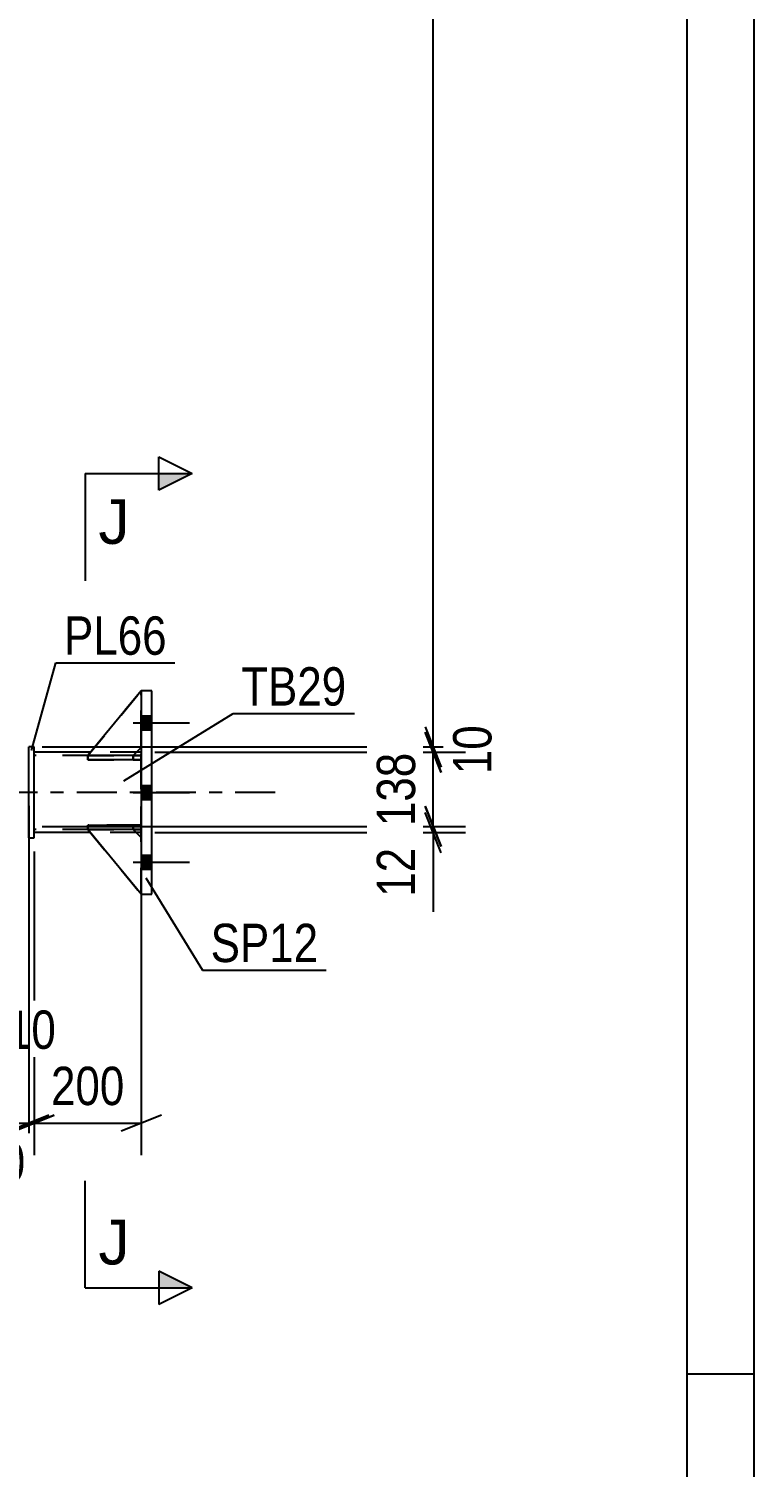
# Model space of a CAD drawing. Header units: millimetres. Extents: x -851 to 338, y -786 to 55.
# Drawn here: x 283.9 to 338.1, y -346.1 to -238.6 of the extents above; entities that cross this region are included whole.
import ezdxf

# ---------------------------------------------------------------- set-up
doc = ezdxf.new("R2010")
doc.units = ezdxf.units.MM
doc.linetypes.add('DXK_LINE_DOT2', pattern=[3.9198, 1.9599, -1.9599])
doc.linetypes.add('DXK_LINE_DOT3', pattern=[5.9187, 2.979, -0.9799, 0.9799, -0.9799])
doc.styles.add('Arial', font='ARIAL.TTF', dxfattribs={"height": 0.2})
doc.styles.add('Arial Narrow', font='ARIALN.TTF', dxfattribs={"height": 0.2})

# ---------------------------------------------------------------- blocks, each defined once
blk = doc.blocks.new('Unknown-232933133-1133')
at = {"color": 5, "linetype": 'Continuous'}
for p, q in [((338.08, -786.11), (338.08, 54.89)), ((333.08, -781.11), (333.08, 49.89)), ((338.08, -339.11), (333.08, -339.11))]:
    blk.add_line(p, q, dxfattribs=at)
blk = doc.blocks.new('Part-232933133-12348 - 12326')
at = {"color": 7, "linetype": 'DXK_LINE_DOT2'}
for p, q in [((288.31, -298.43), (291.71, -298.43)), ((292.31, -303.26), (288.31, -298.43)), ((288.31, -298.43), (288.31, -298.43)), ((291.71, -298.43), (288.31, -298.43)), ((288.31, -298.43), (292.31, -303.26)), ((291.71, -298.43), (292.31, -299.03)), ((291.71, -298.43), (291.71, -298.43)), ((292.31, -299.03), (291.71, -298.43)), ((292.31, -299.03), (292.31, -303.26))]:
    blk.add_line(p, q, dxfattribs=at)
blk = doc.blocks.new('Part-232933133-12551 - 12326')
at = {"color": 2, "linetype": 'Continuous'}
for p, q in [((288.51, -292.66), (284.31, -292.66)), ((292.31, -292.66), (291.95, -292.66)), ((288.5, -298.66), (284.31, -298.66)), ((292.31, -298.66), (291.95, -298.66))]:
    blk.add_line(p, q, dxfattribs=at)
at = {"color": 7, "linetype": 'DXK_LINE_DOT2'}
for p, q in [((284.31, -298.66), (284.31, -292.66)), ((284.31, -298.66), (284.31, -292.66)), ((292.31, -292.9), (284.31, -292.9)), ((291.95, -292.66), (288.51, -292.66)), ((292.31, -292.66), (292.31, -292.66)), ((292.31, -292.66), (292.31, -298.66)), ((292.31, -298.66), (292.31, -292.66)), ((292.31, -292.66), (292.31, -292.66)), ((292.31, -292.9), (292.31, -292.9)), ((292.31, -298.42), (284.31, -298.42)), ((291.95, -298.66), (288.5, -298.66)), ((292.31, -298.42), (292.31, -298.42)), ((292.31, -298.66), (292.31, -298.66)), ((292.31, -298.66), (292.31, -298.66))]:
    blk.add_line(p, q, dxfattribs=at)
at = {"color": 7, "linetype": 'DXK_LINE_DOT3'}
blk.add_line((302.31, -295.66), (274.31, -295.66), dxfattribs=at)
blk = doc.blocks.new('Part-232933133-12376 - 12326')
at = {"color": 7, "linetype": 'DXK_LINE_DOT2'}
for p, q in [((288.31, -293.22), (288.31, -292.9)), ((288.31, -292.9), (291.71, -292.9)), ((292.31, -292.9), (288.31, -292.9)), ((291.71, -293.22), (288.31, -293.22)), ((288.31, -293.22), (292.31, -293.22)), ((291.71, -293.22), (291.71, -292.9)), ((291.71, -292.9), (292.31, -292.9)), ((292.31, -293.22), (291.71, -293.22)), ((292.31, -293.22), (292.31, -292.9)), ((292.31, -293.22), (292.31, -292.9)), ((292.31, -292.9), (292.31, -292.9)), ((292.31, -293.22), (292.31, -293.22))]:
    blk.add_line(p, q, dxfattribs=at)
blk = doc.blocks.new('Bolt-232933133-12386 - 12326')
at = {"linetype": 'Continuous'}
for points in [[(293.11, -290.98), (293.11, -289.94), (292.31, -289.94), (292.31, -290.98)], [(293.11, -290.98), (293.11, -289.94), (292.31, -289.94), (292.31, -290.98)], [(293.11, -290.98), (293.11, -289.94), (292.31, -289.94), (292.31, -290.98)], [(293.11, -296.18), (293.11, -295.14), (292.31, -295.14), (292.31, -296.18)], [(293.11, -296.18), (293.11, -295.14), (292.31, -295.14), (292.31, -296.18)], [(293.11, -301.38), (293.11, -300.34), (292.31, -300.34), (292.31, -301.38)], [(293.11, -301.38), (293.11, -300.34), (292.31, -300.34), (292.31, -301.38)], [(293.11, -301.38), (293.11, -300.34), (292.31, -300.34), (292.31, -301.38)]]:
    blk.add_hatch(color=1, dxfattribs=at).paths.add_polyline_path(points)
at = {"color": 1, "linetype": 'Continuous'}
for p, q in [((292.31, -289.94), (293.11, -289.94)), ((292.31, -289.94), (293.11, -289.94)), ((292.31, -289.94), (293.11, -289.94)), ((291.71, -290.46), (295.91, -290.46)), ((291.71, -290.46), (295.91, -290.46)), ((291.71, -290.46), (295.91, -290.46)), ((292.31, -290.98), (293.11, -290.98)), ((292.31, -290.98), (293.11, -290.98)), ((292.31, -290.98), (293.11, -290.98)), ((292.31, -295.14), (293.11, -295.14)), ((292.31, -295.14), (293.11, -295.14)), ((291.71, -295.66), (295.91, -295.66)), ((291.71, -295.66), (295.91, -295.66)), ((292.31, -296.18), (293.11, -296.18)), ((292.31, -296.18), (293.11, -296.18)), ((291.71, -300.86), (295.91, -300.86)), ((291.71, -300.86), (295.91, -300.86)), ((291.71, -300.86), (295.91, -300.86)), ((292.31, -300.34), (293.11, -300.34)), ((292.31, -300.34), (293.11, -300.34)), ((292.31, -300.34), (293.11, -300.34)), ((292.31, -301.38), (293.11, -301.38)), ((292.31, -301.38), (293.11, -301.38)), ((292.31, -301.38), (293.11, -301.38))]:
    blk.add_line(p, q, dxfattribs=at)
blk = doc.blocks.new('Part-232933133-12558 - 12326')
at = {"color": 2, "linetype": 'Continuous'}
for p, q in [((288.31, -292.9), (288.31, -292.9)), ((288.31, -292.9), (288.31, -293.22)), ((292.31, -293.22), (288.31, -293.22)), ((292.31, -292.9), (288.81, -292.9)), ((292.31, -292.9), (292.31, -292.9)), ((292.31, -292.9), (292.31, -293.22)), ((292.31, -293.22), (292.31, -293.22))]:
    blk.add_line(p, q, dxfattribs=at)
at = {"color": 7, "linetype": 'DXK_LINE_DOT2'}
for p, q in [((288.81, -292.9), (288.31, -292.9)), ((291.71, -292.9), (288.31, -292.9)), ((288.31, -293.22), (291.71, -293.22)), ((291.71, -292.9), (292.31, -292.9)), ((291.71, -292.9), (291.71, -293.22)), ((291.71, -293.22), (292.31, -293.22)), ((292.31, -292.9), (292.31, -293.22))]:
    blk.add_line(p, q, dxfattribs=at)
blk = doc.blocks.new('Part-232933133-12560 - 12326')
at = {"color": 2, "linetype": 'Continuous'}
for p, q in [((293.11, -288.06), (292.31, -288.06)), ((292.31, -288.06), (292.31, -303.26)), ((293.11, -303.26), (293.11, -288.06)), ((292.31, -303.26), (293.11, -303.26))]:
    blk.add_line(p, q, dxfattribs=at)
at = {"color": 7, "linetype": 'DXK_LINE_DOT2'}
for p, q in [((292.31, -303.26), (292.31, -288.06)), ((293.11, -303.26), (293.11, -288.06))]:
    blk.add_line(p, q, dxfattribs=at)
blk = doc.blocks.new('Part-232933133-12552 - 12326')
at = {"color": 2, "linetype": 'Continuous'}
for p, q in [((283.91, -299.06), (283.91, -292.26)), ((284.31, -292.26), (283.91, -292.26)), ((284.31, -299.06), (284.31, -292.26)), ((283.91, -299.06), (284.31, -299.06))]:
    blk.add_line(p, q, dxfattribs=at)
at = {"color": 7, "linetype": 'DXK_LINE_DOT2'}
for p, q in [((283.91, -299.06), (283.91, -292.26)), ((284.31, -299.06), (284.31, -292.26))]:
    blk.add_line(p, q, dxfattribs=at)
blk = doc.blocks.new('Part-232933133-12554 - 12326')
at = {"color": 2, "linetype": 'Continuous'}
for p, q in [((288.31, -298.43), (288.31, -298.43)), ((291.71, -298.43), (288.31, -298.43)), ((292.31, -303.26), (288.31, -298.43)), ((291.71, -298.43), (291.71, -298.43)), ((292.31, -299.03), (291.71, -298.43))]:
    blk.add_line(p, q, dxfattribs=at)
at = {"color": 7, "linetype": 'DXK_LINE_DOT2'}
for p, q in [((288.31, -298.43), (291.71, -298.43)), ((292.31, -303.26), (288.31, -298.43)), ((291.71, -298.43), (292.31, -299.03)), ((292.31, -299.03), (292.31, -303.26))]:
    blk.add_line(p, q, dxfattribs=at)
blk = doc.blocks.new('Part-232933133-12555 - 12326')
at = {"color": 7, "linetype": 'DXK_LINE_DOT2'}
for p, q in [((292.31, -288.06), (288.31, -292.91)), ((288.31, -292.91), (292.31, -288.06)), ((292.31, -292.31), (292.31, -288.06)), ((288.31, -292.91), (291.71, -292.91)), ((288.31, -292.91), (288.31, -292.91)), ((291.71, -292.91), (288.31, -292.91)), ((291.71, -292.91), (292.31, -292.31)), ((292.31, -292.31), (291.71, -292.91)), ((291.71, -292.91), (291.71, -292.91))]:
    blk.add_line(p, q, dxfattribs=at)
blk = doc.blocks.new('Part-232933133-12556 - 12326')
at = {"color": 2, "linetype": 'Continuous'}
for p, q in [((292.31, -288.06), (288.31, -292.91)), ((288.81, -292.91), (288.31, -292.91)), ((288.31, -292.91), (288.31, -292.91)), ((291.71, -292.9), (292.31, -292.31))]:
    blk.add_line(p, q, dxfattribs=at)
at = {"color": 7, "linetype": 'DXK_LINE_DOT2'}
for p, q in [((288.31, -292.91), (292.31, -288.06)), ((292.31, -292.31), (292.31, -288.06)), ((291.71, -292.91), (288.31, -292.91)), ((291.71, -292.91), (288.81, -292.91)), ((291.71, -292.91), (292.31, -292.31)), ((291.71, -292.91), (291.71, -292.9)), ((291.71, -292.91), (291.71, -292.91))]:
    blk.add_line(p, q, dxfattribs=at)
blk = doc.blocks.new('Part-232933133-12557 - 12326')
at = {"color": 2, "linetype": 'Continuous'}
for p, q in [((288.31, -298.1), (292.31, -298.1)), ((288.31, -298.1), (288.31, -298.42)), ((292.31, -298.42), (288.31, -298.42)), ((292.31, -298.1), (292.31, -298.1)), ((292.31, -298.1), (292.31, -298.42)), ((292.31, -298.42), (292.31, -298.42))]:
    blk.add_line(p, q, dxfattribs=at)
at = {"color": 7, "linetype": 'DXK_LINE_DOT2'}
for p, q in [((291.71, -298.1), (288.31, -298.1)), ((288.31, -298.42), (291.71, -298.42)), ((292.31, -298.1), (291.71, -298.1)), ((291.71, -298.1), (291.71, -298.42)), ((291.71, -298.42), (292.31, -298.42)), ((292.31, -298.1), (292.31, -298.42))]:
    blk.add_line(p, q, dxfattribs=at)
blk = doc.blocks.new('Part-232933133-12559 - 12326')
at = {"color": 7, "linetype": 'DXK_LINE_DOT2'}
for p, q in [((288.31, -298.42), (288.31, -298.1)), ((288.31, -298.1), (291.71, -298.1)), ((292.31, -298.1), (288.31, -298.1)), ((291.71, -298.42), (288.31, -298.42)), ((288.31, -298.42), (292.31, -298.42)), ((291.71, -298.42), (291.71, -298.1)), ((291.71, -298.1), (292.31, -298.1)), ((292.31, -298.42), (291.71, -298.42)), ((292.31, -298.42), (292.31, -298.1)), ((292.31, -298.42), (292.31, -298.1)), ((292.31, -298.1), (292.31, -298.1)), ((292.31, -298.42), (292.31, -298.42))]:
    blk.add_line(p, q, dxfattribs=at)
blk = doc.blocks.new('StraightDimension-232933133-12916 - 12326')
at = {"color": 7, "linetype": 'Continuous'}
for p, q in [((314.11, -292.26), (314.11, -174.3)), ((313.51, -290.76), (314.71, -293.76)), ((284.91, -292.26), (316.51, -292.26))]:
    blk.add_line(p, q, dxfattribs=at)
blk = doc.blocks.new('StraightDimension-232933133-12906 - 12326')
at = {"color": 7, "linetype": 'Continuous'}
for p, q in [((313.51, -290.76), (314.71, -293.76)), ((314.71, -294.16), (313.51, -291.16)), ((284.91, -292.26), (316.96, -292.26)), ((314.11, -292.66), (314.11, -292.26)), ((293.31, -292.66), (316.96, -292.66))]:
    blk.add_line(p, q, dxfattribs=at)
at = {"color": 0}
blk.add_wipeout([(319.06, -290.04), (314.86, -290.04), (314.86, -294.89), (319.06, -294.89)], dxfattribs=at)
at = {"color": 3, "style": 'Arial Narrow'}
blk.add_text('10', height=2.863, rotation=90.0002, dxfattribs=at).set_placement((318.46, -294.29))
blk = doc.blocks.new('StraightDimension-232933133-12886 - 12326')
at = {"color": 7, "linetype": 'Continuous'}
for p, q in [((313.51, -296.69), (314.71, -299.69)), ((314.71, -300.16), (313.51, -297.16)), ((284.91, -298.19), (316.51, -298.19)), ((293.31, -298.66), (316.51, -298.66)), ((314.11, -298.66), (314.11, -298.19)), ((314.11, -298.66), (314.11, -304.57)), ((314.11, -298.66), (314.11, -304.57))]:
    blk.add_line(p, q, dxfattribs=at)
at = {"color": 0}
blk.add_wipeout([(313.36, -299.19), (309.16, -299.19), (309.16, -304.05), (313.36, -304.05)], dxfattribs=at)
at = {"color": 3, "style": 'Arial Narrow'}
blk.add_text('12', height=2.863, rotation=90.0002, dxfattribs=at).set_placement((312.76, -303.45))
blk = doc.blocks.new('StraightDimension-232933133-12896 - 12326')
at = {"color": 7, "linetype": 'Continuous'}
for p, q in [((313.51, -291.16), (314.71, -294.16)), ((293.31, -292.66), (316.51, -292.66)), ((314.11, -298.19), (314.11, -292.66)), ((314.71, -299.69), (313.51, -296.69)), ((284.91, -298.19), (316.51, -298.19))]:
    blk.add_line(p, q, dxfattribs=at)
at = {"color": 0}
blk.add_wipeout([(313.36, -292.08), (309.16, -292.08), (309.16, -298.77), (313.36, -298.77)], dxfattribs=at)
at = {"color": 3, "style": 'Arial Narrow'}
blk.add_text('138', height=2.863, rotation=90.0002, dxfattribs=at).set_placement((312.76, -298.17))
blk = doc.blocks.new('StraightDimension-232933133-42270 - 12326')
at = {"color": 7, "linetype": 'Continuous'}
for p, q in [((292.31, -299.66), (292.31, -322.76)), ((284.31, -300.06), (284.31, -322.76)), ((282.81, -320.96), (285.81, -319.76)), ((293.81, -319.76), (290.81, -320.96)), ((284.31, -320.36), (292.31, -320.36))]:
    blk.add_line(p, q, dxfattribs=at)
at = {"color": 0}
blk.add_wipeout([(291.65, -319.61), (291.65, -315.41), (284.97, -315.41), (284.97, -319.61)], dxfattribs=at)
at = {"color": 3, "style": 'Arial Narrow'}
blk.add_text('200', height=2.863, dxfattribs=at).set_placement((285.57, -319.01))
blk = doc.blocks.new('StraightDimension-232933133-42271 - 12326')
at = {"color": 7, "linetype": 'Continuous'}
for p, q in [((283.91, -296.67), (283.91, -322.76)), ((284.31, -300.06), (284.31, -322.76)), ((282.41, -320.96), (285.41, -319.76)), ((285.81, -319.76), (282.81, -320.96)), ((283.91, -320.36), (284.31, -320.36))]:
    blk.add_line(p, q, dxfattribs=at)
at = {"color": 0}
blk.add_wipeout([(286.54, -315.41), (286.54, -311.21), (281.68, -311.21), (281.68, -315.41)], dxfattribs=at)
at = {"color": 3, "style": 'Arial Narrow'}
blk.add_text('10', height=2.863, dxfattribs=at).set_placement((282.28, -314.81))
blk = doc.blocks.new('StraightDimension-232933133-42272 - 12326')
at = {"color": 7, "linetype": 'Continuous'}
for p, q in [((283.91, -296.67), (283.91, -323.21)), ((277.91, -300.07), (277.91, -323.21)), ((276.41, -320.96), (279.41, -319.76)), ((285.41, -319.76), (282.41, -320.96)), ((277.91, -320.36), (283.91, -320.36))]:
    blk.add_line(p, q, dxfattribs=at)
at = {"color": 0}
blk.add_wipeout([(284.25, -325.31), (284.25, -321.11), (277.57, -321.11), (277.57, -325.31)], dxfattribs=at)
at = {"color": 3, "style": 'Arial Narrow'}
blk.add_text('150', height=2.863, dxfattribs=at).set_placement((278.17, -324.71))
blk = doc.blocks.new('Mark-232933133-42865 - 12326')
at = {"color": 30, "linetype": 'Continuous'}
for p, q in [((292.65, -302.03), (296.89, -308.93)), ((296.89, -308.93), (306.12, -308.93))]:
    blk.add_line(p, q, dxfattribs=at)
at = {"color": 0}
blk.add_wipeout([(305.52, -308.33), (305.52, -305.33), (297.49, -305.33), (297.49, -308.33)], dxfattribs=at)
blk.add_wipeout([(305.52, -308.33), (305.52, -305.33), (297.49, -305.33), (297.49, -308.33)], dxfattribs=at)
at = {"color": 3, "style": 'Arial Narrow'}
blk.add_text('SP12', height=2.863, dxfattribs=at).set_placement((297.49, -308.33))
blk = doc.blocks.new('SectionMark-232933133-12925 - 12326')
at = {"linetype": 'Continuous'}
for points in [[(293.61, -273.09), (293.61, -271.84), (296.11, -271.84)], [(293.61, -332.67), (293.61, -331.42), (296.11, -332.67)]]:
    blk.add_hatch(color=6, dxfattribs=at).paths.add_polyline_path(points)
at = {"color": 6, "linetype": 'Continuous'}
for p, q in [((293.61, -273.09), (293.61, -270.59)), ((293.61, -270.59), (296.11, -271.84)), ((288.11, -271.84), (288.11, -279.84)), ((288.11, -271.84), (296.11, -271.84)), ((296.11, -271.84), (293.61, -273.09)), ((288.11, -332.67), (288.11, -324.67)), ((296.11, -332.67), (293.61, -331.42)), ((293.61, -331.42), (293.61, -333.92)), ((288.11, -332.67), (296.11, -332.67)), ((296.11, -332.67), (293.61, -333.92))]:
    blk.add_line(p, q, dxfattribs=at)
at = {"color": 0, "linetype": 'Continuous'}
for points in [[(291.44, -277.09), (291.44, -273.59), (289.11, -273.59), (289.11, -277.09)], [(291.44, -330.92), (291.44, -327.42), (289.11, -327.42), (289.11, -330.92)]]:
    blk.add_wipeout(points, dxfattribs=at)
at = {"color": 3, "linetype": 'Continuous', "style": 'Arial'}
for p in [(289.11, -277.09), (289.11, -330.92)]:
    blk.add_text('J', height=3.34, dxfattribs=at).set_placement(p)
blk = doc.blocks.new('Mark-232933133-42871 - 12326')
at = {"color": 30, "linetype": 'Continuous'}
for p, q in [((291.01, -294.78), (299.17, -289.77)), ((299.17, -289.77), (308.23, -289.77))]:
    blk.add_line(p, q, dxfattribs=at)
at = {"color": 0}
blk.add_wipeout([(307.63, -289.17), (307.63, -286.17), (299.77, -286.17), (299.77, -289.17)], dxfattribs=at)
blk.add_wipeout([(307.63, -289.17), (307.63, -286.17), (299.77, -286.17), (299.77, -289.17)], dxfattribs=at)
at = {"color": 3, "style": 'Arial Narrow'}
blk.add_text('TB29', height=2.863, dxfattribs=at).set_placement((299.77, -289.17))
blk = doc.blocks.new('Mark-232933133-42961 - 12326')
at = {"color": 30, "linetype": 'Continuous'}
for p, q in [((284.1, -292.53), (285.94, -285.97)), ((285.94, -285.97), (294.82, -285.97))]:
    blk.add_line(p, q, dxfattribs=at)
at = {"color": 0}
blk.add_wipeout([(294.22, -285.37), (294.22, -282.37), (286.54, -282.37), (286.54, -285.37)], dxfattribs=at)
blk.add_wipeout([(294.22, -285.37), (294.22, -282.37), (286.54, -282.37), (286.54, -285.37)], dxfattribs=at)
at = {"color": 3, "style": 'Arial Narrow'}
blk.add_text('PL66', height=2.863, dxfattribs=at).set_placement((286.54, -285.37))

msp = doc.modelspace()

# ---------------------------------------------------------------- block references
for name in ['Unknown-232933133-1133', 'Part-232933133-12555 - 12326', 'Part-232933133-12556 - 12326', 'Part-232933133-12560 - 12326', 'Bolt-232933133-12386 - 12326', 'Part-232933133-12552 - 12326', 'Part-232933133-12551 - 12326', 'Part-232933133-12376 - 12326', 'Part-232933133-12558 - 12326', 'Part-232933133-12557 - 12326', 'Part-232933133-12559 - 12326', 'Part-232933133-12348 - 12326', 'Part-232933133-12554 - 12326']:
    msp.add_blockref(name, (0, 0))

# ---------------------------------------------------------------- next in the draw order: block references
for name in ['StraightDimension-232933133-12916 - 12326', 'StraightDimension-232933133-12886 - 12326']:
    msp.add_blockref(name, (0, 0))

# ---------------------------------------------------------------- next in the draw order: block references
msp.add_blockref('StraightDimension-232933133-12906 - 12326', (0, 0))

# ---------------------------------------------------------------- next in the draw order: block references
msp.add_blockref('StraightDimension-232933133-12896 - 12326', (0, 0))

# ---------------------------------------------------------------- next in the draw order: block references
msp.add_blockref('StraightDimension-232933133-42270 - 12326', (0, 0))

# ---------------------------------------------------------------- next in the draw order: block references
for name in ['StraightDimension-232933133-42271 - 12326', 'Mark-232933133-42865 - 12326']:
    msp.add_blockref(name, (0, 0))

# ---------------------------------------------------------------- next in the draw order: block references
for name in ['SectionMark-232933133-12925 - 12326', 'StraightDimension-232933133-42272 - 12326']:
    msp.add_blockref(name, (0, 0))

# ---------------------------------------------------------------- next in the draw order: block references
msp.add_blockref('Mark-232933133-42871 - 12326', (0, 0))

# ---------------------------------------------------------------- next in the draw order: block references
msp.add_blockref('Mark-232933133-42961 - 12326', (0, 0))

doc.saveas('drawing.dxf')
